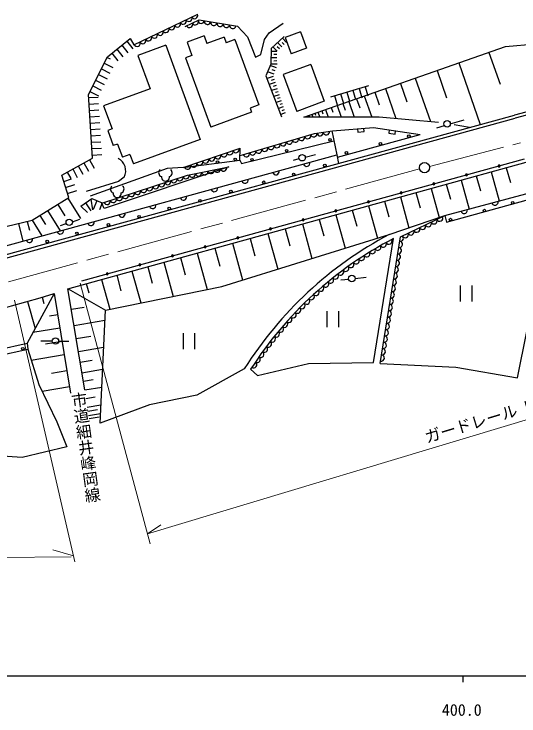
# Model space of a CAD drawing. Units: millimetres, scale not verified. Extents: x 40000 to 680000, y 20000 to 380000.
# Drawn here: x 397746 to 476794, y 198715 to 308524 of the extents above; entities that cross this region are included whole.
import ezdxf
from ezdxf.enums import TextEntityAlignment as Align

# ---------------------------------------------------------------- set-up
doc = ezdxf.new("R2010")
doc.units = ezdxf.units.MM
doc.header["$LTSCALE"] = 1000
doc.linetypes.add('CHAIN', pattern=[18.5, 12, -1.5, 3.5, -1.5])
for name, color, linetype, lineweight in [('M-BGD', 7, 'Continuous', 25), ('M-BMK', 2, 'CHAIN', 13), ('M-BMK-SRVR', 3, 'Continuous', 25), ('M-STR-HTXT', 7, 'Continuous', 13), ('M-TTL-BAND', 7, 'Continuous', 25)]:
    doc.layers.add(name, color=color, linetype=linetype, lineweight=lineweight)
doc.styles.add('@ＭＳ ゴシック', font='')
doc.styles.add('ＭＳ ゴシック', font='')
doc.styles.get('@ＭＳ ゴシック').set_extended_font_data('@MS Gothic')
doc.styles.get('ＭＳ ゴシック').set_extended_font_data('MS Gothic')

msp = doc.modelspace()

# ---------------------------------------------------------------- linework, layer by layer
at = {"layer": 'M-BGD'}
for p, q in [((416517, 303719), (426500, 308524)), ((424553, 306578), (426707, 307613)), ((426707, 307613), (432714, 306619)), ((432714, 306619), (434288, 304962)), ((437685, 305583), (439880, 307075)), ((436939, 304548), (437685, 305583)), ((442594, 305744), (440185, 304863)), ((442594, 305744), (443523, 303203)), ((412374, 301855), (415937, 304672)), ((415420, 304263), (416350, 303087)), ((415937, 304672), (416517, 303719)), ((427507, 305098), (424844, 304125)), ((427507, 305098), (427949, 303891)), ((430652, 304880), (427949, 303891)), ((430652, 304880), (430965, 304024)), ((432338, 304526), (430965, 304024)), ((432338, 304526), (436071, 294319)), ((434288, 304962), (435572, 301772)), ((436359, 302187), (436939, 304548)), ((440046, 305003), (437975, 303139)), ((440377, 304092), (439760, 304746)), ((440185, 304863), (441114, 302322)), ((414636, 303643), (415566, 302466)), ((421521, 303631), (417139, 302028)), ((421521, 303631), (426902, 288919)), ((424844, 304125), (425599, 302061)), ((437975, 303139), (437933, 300695)), ((438923, 302719), (438273, 303408)), ((439287, 303062), (438966, 303402)), ((439650, 303405), (439016, 304077)), ((440014, 303749), (439701, 304080)), ((443523, 303203), (441114, 302322)), ((443132, 292410), (474698, 303429)), ((474698, 303429), (481160, 304009)), ((413067, 302403), (413997, 301226)), ((413851, 303023), (414782, 301846)), ((417139, 302028), (419042, 296825)), ((425599, 302061), (424585, 301691)), ((435572, 301772), (436359, 302187)), ((438886, 302684), (437967, 302667)), ((438895, 302184), (438427, 302175)), ((472092, 302520), (473827, 297550)), ((409392, 295931), (412374, 301855)), ((412322, 301750), (412795, 301512)), ((424585, 301691), (428560, 290822)), ((438904, 301684), (437950, 301666)), ((438913, 301184), (438427, 301175)), ((411422, 299964), (412762, 299289)), ((411872, 300857), (413212, 300183)), ((437933, 300695), (437188, 298873)), ((438821, 300121), (437848, 300486)), ((438922, 300684), (437921, 300666)), ((438633, 299619), (438139, 299804)), ((444199, 300611), (439903, 299040)), ((444199, 300611), (446298, 294873)), ((467371, 300872), (470732, 291245)), ((410972, 299071), (412312, 298396)), ((437188, 298873), (439632, 292452)), ((438306, 298748), (437354, 298435)), ((438445, 299118), (437442, 299494)), ((439903, 299040), (442001, 293302)), ((463969, 299684), (465466, 295397)), ((410523, 298178), (411863, 297503)), ((438619, 297796), (437711, 297498)), ((438463, 298272), (437997, 298119)), ((458224, 297679), (459227, 294806)), ((460567, 298496), (462942, 291692)), ((410073, 297285), (411413, 296610)), ((419042, 296825), (411770, 294165)), ((438931, 296846), (438067, 296562)), ((438775, 297321), (438332, 297176)), ((447337, 295590), (453302, 297329)), ((450799, 296600), (451219, 295160)), ((451759, 296880), (452179, 295440)), ((452719, 297160), (453139, 295720)), ((455882, 296861), (457517, 292176)), ((410013, 285989), (409392, 295931)), ((409422, 295447), (410919, 295541)), ((409623, 296391), (410963, 295717)), ((439243, 295896), (438423, 295627)), ((439087, 296371), (438666, 296233)), ((439399, 295421), (439000, 295290)), ((447919, 295760), (448339, 294320)), ((448879, 296040), (449299, 294600)), ((449839, 296320), (450259, 294880)), ((452583, 295709), (453735, 292410)), ((454232, 296285), (454920, 294316)), ((409484, 294449), (410981, 294543)), ((436071, 294319), (434698, 293817)), ((439555, 294946), (438779, 294691)), ((439711, 294471), (439334, 294347)), ((446298, 294873), (442001, 293302)), ((449231, 294539), (449603, 293475)), ((450137, 294856), (450991, 292410)), ((451360, 295283), (451861, 293846)), ((409547, 293451), (411044, 293545)), ((411770, 294165), (413093, 290547)), ((434698, 293817), (434940, 293155)), ((439868, 293996), (439135, 293755)), ((440024, 293521), (439669, 293404)), ((445922, 293384), (446092, 292897)), ((446512, 293590), (446924, 292410)), ((447418, 293907), (447680, 293158)), ((448325, 294223), (448958, 292410)), ((395765, 270673), (476088, 292711)), ((395898, 270191), (476220, 292229)), ((409609, 292453), (411106, 292547)), ((434940, 293155), (428560, 290822)), ((440180, 293046), (439492, 292820)), ((454897, 292410), (443132, 292410)), ((443444, 292519), (443482, 292410)), ((443916, 292684), (443964, 292547)), ((444388, 292849), (444541, 292410)), ((444860, 293014), (444965, 292712)), ((445332, 293178), (445600, 292410)), ((464176, 291582), (454897, 292410)), ((409672, 291455), (411169, 291549)), ((463938, 290743), (465114, 291086)), ((466043, 291356), (468204, 291986)), ((469064, 290753), (466661, 291168)), ((409734, 290457), (411231, 290551)), ((413093, 290547), (412408, 290297)), ((412408, 290297), (413271, 287937)), ((444810, 289842), (447627, 290256)), ((447523, 290248), (448269, 286487)), ((447627, 290256), (454006, 290753)), ((451520, 290560), (451558, 290061)), ((451558, 290061), (452555, 290139)), ((452555, 290139), (452517, 290637)), ((454006, 290753), (461338, 289676)), ((456485, 290389), (456413, 289894)), ((457402, 289749), (457475, 290244)), ((409796, 289459), (411293, 289553)), ((426902, 288919), (416424, 285087)), ((433169, 286404), (444810, 289842)), ((448372, 286155), (461338, 289676)), ((456413, 289894), (457402, 289749)), ((409859, 288461), (411356, 288555)), ((413956, 288188), (413271, 287937)), ((413956, 288188), (414710, 286127)), ((433377, 285161), (447834, 288682)), ((409921, 287463), (411418, 287556)), ((424222, 284498), (433169, 287564)), ((433087, 285658), (433169, 287564)), ((395452, 271988), (448269, 286487)), ((405208, 283338), (410013, 285989)), ((408341, 266797), (477685, 285852)), ((409555, 285736), (410279, 284423)), ((409983, 286465), (411480, 286558)), ((415886, 286558), (414710, 286127)), ((415886, 286558), (416424, 285087)), ((424222, 284498), (433087, 285658)), ((433087, 285658), (433377, 285161)), ((441485, 285689), (442360, 285908)), ((443330, 286150), (444965, 286559)), ((448269, 286487), (448538, 285120)), ((406187, 265554), (477934, 285355)), ((407803, 284770), (408528, 283457)), ((408679, 285253), (409404, 283940)), ((431388, 284622), (411836, 278119)), ((424222, 284498), (421695, 284374)), ((424926, 283338), (431388, 284622)), ((474795, 284489), (475443, 282144)), ((406326, 279817), (405208, 283338)), ((405219, 283304), (405260, 283318)), ((406052, 283804), (406620, 282775)), ((406928, 284287), (407652, 282974)), ((421695, 284374), (409682, 280024)), ((411504, 278947), (424926, 283338)), ((465175, 276987), (491604, 284112)), ((472452, 283842), (473709, 279288)), ((405521, 282351), (406724, 282733)), ((414114, 282344), (409060, 280770)), ((414984, 283007), (414114, 282344)), ((465444, 275983), (491915, 283232)), ((467767, 282549), (469016, 278023)), ((470109, 283195), (470756, 280852)), ((405824, 281398), (407254, 281852)), ((463061, 281249), (464314, 276709)), ((465414, 281899), (466060, 279557)), ((406127, 280445), (407556, 280899)), ((460642, 280582), (461301, 278196)), ((400568, 276255), (406326, 279817)), ((406171, 279721), (408137, 276543)), ((408955, 278991), (409787, 277743)), ((409787, 279546), (410013, 277896)), ((410696, 279327), (410127, 277939)), ((411546, 278978), (411121, 277917)), ((411836, 278119), (411504, 278947)), ((455737, 279228), (456414, 276775)), ((458223, 279914), (459559, 275076)), ((404591, 278744), (405712, 276933)), ((408190, 278481), (409226, 277482)), ((450695, 277836), (451391, 275315)), ((453251, 278541), (454649, 273476)), ((401790, 277011), (402657, 275610)), ((403012, 277767), (404966, 274608)), ((448139, 277130), (449582, 271904)), ((456455, 274036), (465185, 277006)), ((458236, 273663), (465175, 276987)), ((465175, 276987), (465444, 275983)), ((476546, 251625), (481683, 277143)), ((390295, 273811), (400568, 276255)), ((398459, 275753), (399115, 272993)), ((399829, 276079), (400151, 274726)), ((400568, 276255), (402082, 273808)), ((405032, 275457), (405928, 275740)), ((406877, 276039), (408056, 276410)), ((442885, 275680), (444374, 270289)), ((445512, 276405), (446228, 273814)), ((440185, 274934), (440921, 272271)), ((430275, 265917), (456455, 274036)), ((437485, 274189), (439020, 268629)), ((455088, 253862), (458236, 273663)), ((431934, 272657), (433517, 266922)), ((434710, 273423), (435465, 270685)), ((454011, 254028), (457159, 273415)), ((429181, 271897), (429958, 269084)), ((423807, 270413), (424549, 267726)), ((426428, 271137), (427998, 265451)), ((421186, 269690), (422658, 264359)), ((416194, 268312), (417573, 263319)), ((418690, 269001), (419397, 266442)), ((411442, 267000), (412731, 262328)), ((413818, 267656), (414491, 265220)), ((448900, 266924), (450140, 267053)), ((451130, 267156), (452877, 267338)), ((409065, 266344), (409461, 264910)), ((412048, 262188), (430275, 265917)), ((467614, 266035), (467614, 263535)), ((469489, 263535), (469489, 266035)), ((404032, 264809), (399807, 257021)), ((404032, 264809), (406601, 249233)), ((408838, 249730), (406187, 265554)), ((406207, 265555), (406216, 265522)), ((406207, 265555), (412048, 262188)), ((399880, 263572), (401067, 259342)), ((402152, 264237), (402431, 263244)), ((406727, 262331), (408729, 262666)), ((404582, 261473), (403297, 261261)), ((411220, 244542), (412048, 262188)), ((446736, 262059), (446736, 259559)), ((448611, 259559), (448611, 262059)), ((407148, 259816), (411975, 260624)), ((404927, 259382), (400711, 258687)), ((407490, 257774), (409768, 258156)), ((424201, 258579), (424201, 256079)), ((426076, 256079), (426076, 258579)), ((374207, 251470), (399807, 257021)), ((399807, 257021), (399914, 256071)), ((401966, 257396), (403734, 257379)), ((405272, 257291), (402688, 256865)), ((404734, 257370), (406316, 257355)), ((374341, 250641), (399914, 256071)), ((399914, 256071), (401609, 250569)), ((407832, 255733), (411776, 256394)), ((405617, 255200), (400445, 254347)), ((408110, 254076), (409959, 254386)), ((435867, 251957), (443821, 253862)), ((443821, 253862), (454011, 254028)), ((455088, 253862), (466936, 253282)), ((406030, 252695), (403620, 252297)), ((408387, 252419), (411615, 252960)), ((433796, 253034), (426340, 248891)), ((434790, 252951), (435867, 251957)), ((466936, 253282), (476546, 251625)), ((401609, 250569), (404426, 244728)), ((408612, 251075), (410113, 251326)), ((406443, 250190), (402134, 249480)), ((408838, 249730), (411484, 250173)), ((409011, 248377), (410446, 248617)), ((426340, 248891), (418966, 247400)), ((409215, 247028), (411353, 247387)), ((418966, 247400), (411220, 244542)), ((409312, 246383), (410836, 246639)), ((409409, 245738), (411270, 246050)), ((409484, 245244), (411059, 245508)), ((404426, 244728), (406000, 240834)), ((406000, 240834), (399041, 239136)), ((399041, 239136), (392869, 239550))]:
    msp.add_line(p, q, dxfattribs=at)
msp.add_lwpolyline([(408190, 278481), (409930, 279641), (411546, 278978)], dxfattribs=at)
for centre, radius in [((465543, 291344), 500), ((447212, 288848), 200), ((459557, 289428), 200), ((455104, 288226), 200), ((440419, 287149), 200), ((449781, 286818), 200), ((429607, 285368), 200), ((432382, 285782), 200), ((434992, 285741), 200), ((442842, 286041), 500), ((446405, 284819), 200), ((441516, 283452), 200), ((436836, 282209), 200), ((431699, 280760), 200), ((426852, 279310), 200), ((475816, 278978), 200), ((422047, 278108), 200), ((471384, 277777), 200), ((417325, 276824), 200), ((406388, 275934), 500), ((412519, 275540), 200), ((466081, 276369), 200), ((407590, 274215), 200), ((402950, 272930), 200), ((450630, 267152), 500), ((404234, 257375), 500), ((399118, 256174), 200)]:
    msp.add_circle(centre, radius, dxfattribs=at)
for centre, radius, start, end in [((424212, 307423), 500, 205.70281, 25.70281), ((425113, 307857), 500, 205.70281, 25.70281), ((426014, 308290), 500, 205.70281, 25.70281), ((426121, 307331), 500, 205.67682, 25.67682), ((427060, 307537), 489, 178.72464, 352.66895), ((428038, 307393), 500, 170.60177, 350.60177), ((422409, 306556), 500, 205.70281, 25.70281), ((423311, 306989), 500, 205.70281, 25.70281), ((425219, 306898), 500, 205.67682, 25.67682), ((429025, 307230), 500, 170.60177, 350.60177), ((430011, 307066), 500, 170.60177, 350.60177), ((430998, 306903), 500, 170.60177, 350.60177), ((431985, 306740), 500, 170.60177, 350.60177), ((419706, 305254), 500, 205.70281, 25.70281), ((420607, 305688), 500, 205.70281, 25.70281), ((421508, 306122), 500, 205.70281, 25.70281), ((573593, -60412), 366338, 92.21035, 105.43617), ((417904, 304387), 500, 205.70281, 25.70281), ((418805, 304821), 500, 205.70281, 25.70281), ((573593, -60412), 365838, 92.21035, 105.43617), ((417003, 303953), 500, 205.70281, 25.70281), ((445656, 289966), 500, 188.36589, 8.36589), ((446645, 290112), 500, 188.36589, 8.36589), ((440834, 288668), 500, 196.45575, 16.45575), ((441793, 288951), 500, 196.45575, 16.45575), ((442752, 289234), 500, 196.45575, 16.45575), ((443712, 289518), 500, 196.45575, 16.45575), ((444670, 289800), 500, 196.3769, 10.79685), ((437957, 287818), 500, 196.45575, 16.45575), ((438916, 288101), 500, 196.45575, 16.45575), ((439875, 288384), 500, 196.45575, 16.45575), ((430588, 286679), 500, 198.91108, 18.91108), ((431534, 287003), 500, 198.91108, 18.91108), ((432480, 287327), 500, 198.91108, 18.91108), ((434121, 286685), 500, 196.45575, 16.45575), ((435080, 286968), 500, 196.45575, 16.45575), ((436039, 287251), 500, 196.45575, 16.45575), ((436998, 287535), 500, 196.45575, 16.45575), ((413076, 284014), 2158, 332.18956, 63.70925), ((426804, 285383), 500, 198.91108, 18.91108), ((427750, 285707), 500, 198.91108, 18.91108), ((428696, 286031), 500, 198.91108, 18.91108), ((429642, 286355), 500, 198.91108, 18.91108), ((424911, 284735), 500, 198.91108, 18.91108), ((425858, 285059), 500, 198.91108, 18.91108), ((430549, 284456), 500, 191.23928, 11.23928), ((443558, 285193), 500, 195.35014, 15.35014), ((473676, 284751), 150, 0, 180), ((473676, 284751), 150, 180, 0), ((421023, 283710), 636, 131.41946, 251.14244), ((421870, 283710), 636, 288.85757, 48.58056), ((424672, 283255), 500, 198.02494, 14.99885), ((425645, 283481), 500, 191.23928, 11.23928), ((426626, 283676), 500, 191.23928, 11.23928), ((427607, 283871), 500, 191.23928, 11.23928), ((428588, 284066), 500, 191.23928, 11.23928), ((429569, 284261), 500, 191.23928, 11.23928), ((438736, 283870), 500, 195.35014, 15.35014), ((468566, 283346), 150, 0, 180), ((468566, 283346), 150, 180, 0), ((421446, 283022), 635, 172.14017, 7.85985), ((421821, 282323), 500, 198.11605, 18.11605), ((422772, 282634), 500, 198.11605, 18.11605), ((423722, 282945), 500, 198.11605, 18.11605), ((433915, 282546), 500, 195.35014, 15.35014), ((413483, 281142), 636, 131.41946, 251.14244), ((414331, 281142), 636, 288.85757, 48.58056), ((418020, 281079), 500, 198.11605, 18.11605), ((418970, 281390), 500, 198.11605, 18.11605), ((419921, 281701), 500, 198.11605, 18.11605), ((420871, 282012), 500, 198.11605, 18.11605), ((429093, 281223), 500, 195.35014, 15.35014), ((463455, 281942), 150, 0, 180), ((463455, 281942), 150, 180, 0), ((413907, 280453), 635, 172.14017, 7.85985), ((415168, 280146), 500, 198.11605, 18.11605), ((416119, 280457), 500, 198.11605, 18.11605), ((417069, 280768), 500, 198.11605, 18.11605), ((424271, 279899), 500, 195.35014, 15.35014), ((458345, 280538), 150, 0, 180), ((458345, 280538), 150, 180, 0), ((412317, 279213), 500, 198.11605, 18.11605), ((413268, 279524), 500, 198.11605, 18.11605), ((414218, 279835), 500, 198.11605, 18.11605), ((453234, 279133), 150, 0, 180), ((453234, 279133), 150, 180, 0), ((473039, 279108), 500, 195.08781, 15.08781), ((419450, 278575), 500, 195.35014, 15.35014), ((448124, 277729), 150, 0, 180), ((468212, 277806), 500, 195.08781, 15.08781), ((414628, 277252), 500, 195.35014, 15.35014), ((448124, 277729), 150, 180, 0), ((464389, 276611), 500, 205.59929, 25.59929), ((409806, 275928), 500, 195.35014, 15.35014), ((443013, 276325), 150, 0, 180), ((443013, 276325), 150, 180, 0), ((462585, 275747), 500, 205.59929, 25.59929), ((463487, 276179), 500, 205.59929, 25.59929), ((404985, 274605), 500, 195.35014, 15.35014), ((437902, 274920), 150, 0, 180), ((437902, 274920), 150, 180, 0), ((459880, 274450), 500, 205.59929, 25.59929), ((460782, 274882), 500, 205.59929, 25.59929), ((461683, 275315), 500, 205.59929, 25.59929), ((432792, 273516), 150, 0, 180), ((432792, 273516), 150, 180, 0), ((484856, 220670), 60452, 118.02125, 147.63201), ((458235, 273444), 462, 256.86757, 50.84493), ((458978, 274018), 500, 205.59929, 25.59929), ((400163, 273281), 500, 195.35014, 15.35014), ((484286, 221304), 58748, 117.49966, 147.40581), ((455548, 272543), 500, 209.28655, 29.28655), ((456424, 273025), 500, 208.31128, 28.31128), ((458052, 272500), 500, 260.96583, 80.96583), ((427681, 272112), 150, 0, 180), ((427681, 272112), 150, 180, 0), ((452970, 271010), 500, 212.21237, 32.21237), ((453820, 271535), 500, 211.2371, 31.2371), ((454680, 272047), 500, 210.26182, 30.26182), ((457895, 271512), 500, 260.96583, 80.96583), ((422571, 270707), 150, 0, 180), ((422571, 270707), 150, 180, 0), ((451296, 269915), 500, 214.16292, 34.16292), ((452128, 270469), 500, 213.18764, 33.18764), ((457737, 270525), 500, 260.96583, 80.96583), ((417460, 269303), 150, 0, 180), ((417460, 269303), 150, 180, 0), ((449661, 268764), 500, 216.11346, 36.11346), ((450473, 269346), 500, 215.13819, 35.13819), ((457423, 268549), 500, 260.96583, 80.96583), ((457580, 269537), 500, 260.96583, 80.96583), ((412350, 267899), 150, 0, 180), ((448858, 268168), 500, 217.08874, 37.08874), ((457266, 267562), 500, 260.96583, 80.96583), ((412350, 267899), 150, 180, 0), ((447283, 266935), 500, 219.03928, 39.03928), ((448065, 267558), 500, 218.06401, 38.06401), ((457109, 266574), 500, 260.96583, 80.96583), ((445752, 265649), 500, 220.98983, 40.98983), ((446512, 266298), 500, 220.01456, 40.01456), ((456952, 265587), 500, 260.96583, 80.96583), ((344194, 458122), 202363, 266.25029, 287.19953), ((444265, 264311), 500, 222.94037, 42.94037), ((445002, 264986), 500, 221.9651, 41.9651), ((456795, 264599), 500, 260.96583, 80.96583), ((443538, 263624), 500, 223.91565, 43.91565), ((456638, 263611), 500, 260.96583, 80.96583), ((442121, 262213), 500, 225.86619, 45.86619), ((442824, 262924), 500, 224.89092, 44.89092), ((456481, 262624), 500, 260.96583, 80.96583), ((441431, 261489), 500, 226.84147, 46.84147), ((456324, 261636), 500, 260.96583, 80.96583), ((440088, 260007), 500, 228.79201, 48.79201), ((440754, 260754), 500, 227.81674, 47.81674), ((456167, 260649), 500, 260.96583, 80.96583), ((439436, 259249), 500, 229.76729, 49.76729), ((455853, 258673), 500, 260.96583, 80.96583), ((456010, 259661), 500, 260.96583, 80.96583), ((438170, 257701), 500, 231.71783, 51.71783), ((438797, 258480), 500, 230.74256, 50.74256), ((455696, 257686), 500, 260.96583, 80.96583), ((437558, 256910), 500, 232.69311, 52.69311), ((455539, 256698), 500, 260.96583, 80.96583), ((436958, 256110), 500, 233.66838, 53.66838), ((455382, 255711), 500, 260.96583, 80.96583), ((435801, 254479), 500, 235.61892, 55.61892), ((436373, 255299), 500, 234.64365, 54.64365), ((455225, 254723), 500, 260.96583, 80.96583), ((435243, 253649), 500, 236.5942, 56.5942)]:
    msp.add_arc(centre, radius, start, end, dxfattribs=at)
at = {"layer": 'M-BMK'}
for p, q in [((462775, 284696), (477059, 288390)), ((461229, 284284), (396861, 266642))]:
    msp.add_line(p, q, dxfattribs=at)
at = {"layer": 'M-BMK-SRVR'}
msp.add_circle((462001, 284496), 800, dxfattribs=at)
at = {"layer": 'M-STR-HTXT'}
for p, q in [((408113, 266401), (419049, 225639)), ((397839, 263750), (407284, 222822)), ((418626, 227214), (487705, 247980)), ((418626, 227214), (420706, 228622)), ((407072, 223741), (403805, 224728)), ((332114, 222728), (406678, 223622))]:
    msp.add_line(p, q, dxfattribs=at)
at = {"layer": 'M-TTL-BAND'}
for p, q in [((40000, 205000), (579000, 205000)), ((468000, 205000), (468000, 204000))]:
    msp.add_line(p, q, dxfattribs=at)

# ---------------------------------------------------------------- texts
at = {"layer": 'M-BGD', "style": '@ＭＳ ゴシック'}
msp.add_text('市道細井峰岡線', height=1833, rotation=277.847, dxfattribs=at).set_placement((406331, 249194), align=Align.BOTTOM_LEFT)
at = {"layer": 'M-STR-HTXT', "style": 'ＭＳ ゴシック'}
msp.add_text('ガードレール L=156.0', height=1833, rotation=16.763, dxfattribs=at).set_placement((462529, 240872), align=Align.BOTTOM_LEFT)
at = {"layer": 'M-TTL-BAND', "style": 'ＭＳ ゴシック'}
msp.add_text('400.0', height=1833, dxfattribs=at).set_placement((467844, 198195), align=Align.BOTTOM_CENTER)

doc.saveas('drawing.dxf')
